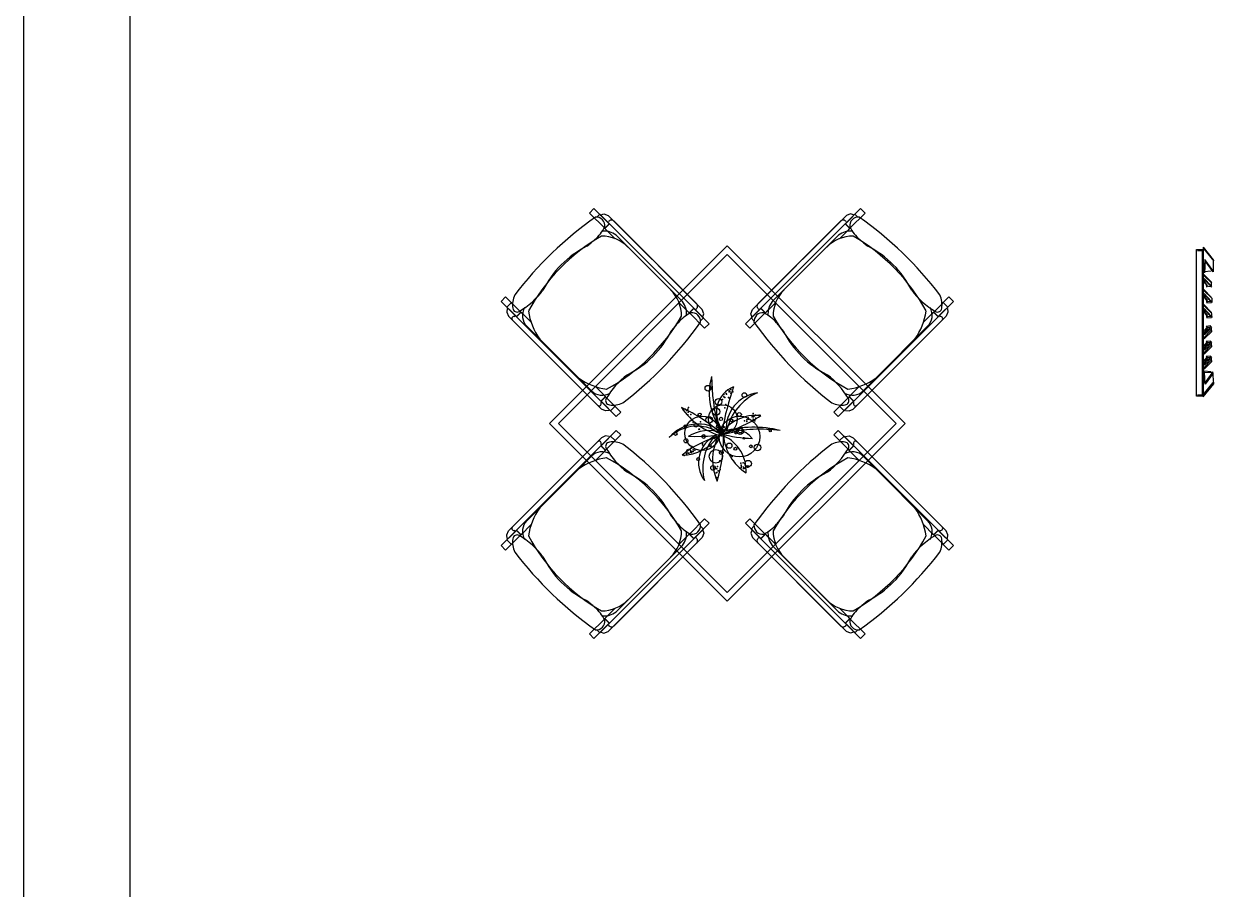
# Model space of a CAD drawing. Header units: inches. Extents: x 5.3 to 47.8, y 15.8 to 40.6.
# Drawn here: x 5.308 to 9.093, y 21.915 to 24.666 of the extents above; entities that cross this region are included whole.
import ezdxf

# ---------------------------------------------------------------- set-up
doc = ezdxf.new("R2010")
doc.units = ezdxf.units.IN
doc.header["$MEASUREMENT"] = 0
doc.layers.add('02', color=2, linetype='Continuous')
doc.layers.add('kadrbm', color=4, linetype='Continuous')

# ---------------------------------------------------------------- blocks, each defined once
blk = doc.blocks.new('kadrbm')
at = {"layer": 'kadrbm', "color": 4}
blk.add_lwpolyline([(0, 0), (0, 24.7972), (21, 24.7972), (21, 0), (0, 0)], close=True, dxfattribs=at)
blk.add_lwpolyline([(20.6631, 0.3257), (20.6631, 24.4603), (0.3369, 24.4603), (0.3369, 0.3257), (20.6631, 0.3257)], dxfattribs=at)

msp = doc.modelspace()

# ---------------------------------------------------------------- linework, layer by layer
at = {"layer": '02'}
for p, q in [((7.1069, 24.0645), (7.1211, 24.0788)), ((7.1211, 24.0788), (7.1696, 24.0303)), ((7.969, 24.0788), (7.9205, 24.0303)), ((7.9832, 24.0645), (7.969, 24.0788)), ((7.1554, 24.0161), (7.1069, 24.0645)), ((7.1394, 24.061), (7.1303, 24.0519)), ((7.4387, 23.7618), (7.1394, 24.061)), ((7.1403, 24.0579), (7.1529, 24.062)), ((7.1529, 24.062), (7.1662, 24.057)), ((7.1662, 24.057), (7.4478, 23.7754)), ((7.4654, 23.7579), (7.1838, 24.0395)), ((7.9507, 24.061), (7.6207, 23.7311)), ((7.6248, 23.7579), (7.9063, 24.0395)), ((7.9239, 24.057), (7.6423, 23.7754)), ((7.9373, 24.062), (7.9239, 24.057)), ((7.9348, 24.0161), (7.9832, 24.0645)), ((7.9498, 24.0579), (7.9373, 24.062)), ((7.9507, 24.061), (7.9598, 24.0519)), ((7.1539, 24.0176), (7.1651, 24.0063)), ((7.1696, 24.0303), (7.1554, 24.0161)), ((7.1557, 24.0158), (7.1702, 24.0303)), ((7.1886, 23.9828), (7.1557, 24.0158)), ((7.1702, 24.0303), (7.4694, 23.7311)), ((7.9015, 23.9828), (7.9345, 24.0158)), ((7.9345, 24.0158), (7.92, 24.0303)), ((7.9205, 24.0303), (7.9348, 24.0161)), ((7.9362, 24.0176), (7.925, 24.0063)), ((7.5451, 23.9605), (6.9797, 23.3952)), ((7.1913, 23.9939), (7.4022, 23.783)), ((8.1102, 23.3955), (7.5451, 23.9605)), ((7.6879, 23.783), (7.8988, 23.9939)), ((7.5451, 23.9323), (7.008, 23.3952)), ((8.0819, 23.3955), (7.5451, 23.9323)), ((9.0374, 23.4821, -0.0908), (9.0374, 23.9483, -0.0908)), ((9.0374, 23.9483, -0.0908), (9.0582, 23.9483, -0.0908)), ((9.0404, 23.9453, -0.0908), (9.0552, 23.9453, -0.0908)), ((9.0552, 23.9453, -0.0908), (9.0552, 23.4851, -0.0908)), ((9.0582, 23.9557, -0.0908), (9.0582, 23.4801, -0.0908)), ((9.0582, 23.9557, -0.0908), (9.0901, 23.9157, -0.0908)), ((9.0582, 23.9556, -0.0908), (9.0901, 23.9157, -0.0908)), ((9.0582, 23.9535, -0.0908), (9.0917, 23.9115, -0.0908)), ((9.0597, 23.9515, -0.0908), (9.0917, 23.9115, -0.0908)), ((9.063, 23.9173, -0.0908), (9.0614, 23.8789, -0.0908)), ((9.0645, 23.9131, -0.0908), (9.0629, 23.8748, -0.0908)), ((9.0885, 23.8821, -0.0908), (9.063, 23.9173, -0.0908)), ((9.0901, 23.878, -0.0908), (9.0645, 23.9131, -0.0908)), ((9.0901, 23.9157, -0.0908), (9.0901, 23.878, -0.0908)), ((9.0598, 23.8694, -0.0908), (9.0838, 23.8454, -0.0908)), ((9.0613, 23.8652, -0.0908), (9.0853, 23.8413, -0.0908)), ((9.0614, 23.8789, -0.0908), (9.0838, 23.8805, -0.0908)), ((9.0838, 23.8326, -0.0908), (9.0614, 23.8566, -0.0908)), ((9.0614, 23.847, -0.0908), (9.071, 23.8358, -0.0908)), ((9.0629, 23.8525, -0.0908), (9.0629, 23.8429, -0.0908)), ((9.0853, 23.8285, -0.0908), (9.0629, 23.8525, -0.0908)), ((9.0598, 23.8215, -0.0908), (9.0838, 23.7975, -0.0908)), ((9.0613, 23.8174, -0.0908), (9.0853, 23.7934, -0.0908)), ((9.0838, 23.7847, -0.0908), (9.0614, 23.8087, -0.0908)), ((9.0629, 23.8429, -0.0908), (9.0725, 23.8317, -0.0908)), ((9.071, 23.8358, -0.0908), (9.0678, 23.8326, -0.0908)), ((9.0678, 23.8326, -0.0908), (9.0822, 23.831, -0.0908)), ((9.0725, 23.8317, -0.0908), (9.0693, 23.8285, -0.0908)), ((9.0838, 23.8454, -0.0908), (9.0838, 23.8326, -0.0908)), ((6.826, 23.7836), (6.8402, 23.7979)), ((6.8745, 23.7352), (6.826, 23.7836)), ((6.8402, 23.7979), (6.8887, 23.7494)), ((6.8584, 23.78), (6.8439, 23.7655)), ((6.8623, 23.7761), (6.8584, 23.78)), ((7.3912, 23.7803), (7.4241, 23.7473)), ((7.699, 23.7803), (7.666, 23.7473)), ((8.2499, 23.7979), (8.2014, 23.7494)), ((8.2156, 23.7352), (8.2641, 23.7836)), ((8.2278, 23.7761), (8.2317, 23.78)), ((8.2317, 23.78), (8.2462, 23.7655)), ((8.2641, 23.7836), (8.2499, 23.7979)), ((9.0598, 23.7736, -0.0908), (9.0838, 23.7496, -0.0908)), ((9.0614, 23.7991, -0.0908), (9.071, 23.7879, -0.0908)), ((9.0629, 23.8046, -0.0908), (9.0629, 23.795, -0.0908)), ((9.0853, 23.7806, -0.0908), (9.0629, 23.8046, -0.0908)), ((9.0629, 23.795, -0.0908), (9.0725, 23.7838, -0.0908)), ((9.071, 23.7879, -0.0908), (9.0678, 23.7847, -0.0908)), ((9.0678, 23.7847, -0.0908), (9.0822, 23.7832, -0.0908)), ((9.0725, 23.7838, -0.0908), (9.0693, 23.7806, -0.0908)), ((9.0693, 23.7806, -0.0908), (9.0837, 23.779, -0.0908)), ((9.0853, 23.7934, -0.0908), (9.0853, 23.7806, -0.0908)), ((6.8452, 23.7611), (6.8436, 23.7494)), ((6.8436, 23.7494), (6.8494, 23.7369)), ((6.8439, 23.7655), (7.1738, 23.4355)), ((6.8494, 23.7369), (7.1327, 23.4536)), ((6.8887, 23.7494), (6.8745, 23.7352)), ((6.8746, 23.7348), (6.8891, 23.7493)), ((6.8939, 23.7445), (6.8855, 23.7529)), ((6.8891, 23.7493), (6.9213, 23.7171)), ((7.4259, 23.7455), (7.4147, 23.7568)), ((7.4241, 23.7473), (7.4387, 23.7618)), ((7.4386, 23.7612), (7.4244, 23.747)), ((7.4244, 23.747), (7.4729, 23.6986)), ((7.4871, 23.7128), (7.4386, 23.7612)), ((7.4704, 23.7445), (7.4654, 23.7579)), ((7.4662, 23.732), (7.4704, 23.7445)), ((7.603, 23.7128), (7.6515, 23.7612)), ((7.6657, 23.747), (7.6172, 23.6986)), ((7.6197, 23.7445), (7.6248, 23.7579)), ((7.6239, 23.732), (7.6197, 23.7445)), ((7.666, 23.7473), (7.6515, 23.7618)), ((7.6515, 23.7612), (7.6657, 23.747)), ((7.6642, 23.7455), (7.6754, 23.7568)), ((7.9163, 23.4355), (8.2155, 23.7348)), ((8.2462, 23.7655), (7.947, 23.4663)), ((8.2407, 23.7369), (7.9575, 23.4536)), ((8.201, 23.7493), (8.1689, 23.7171)), ((8.1962, 23.7445), (8.2046, 23.7529)), ((8.2155, 23.7348), (8.201, 23.7493)), ((8.2014, 23.7494), (8.2156, 23.7352)), ((8.2466, 23.7494), (8.2407, 23.7369)), ((8.2449, 23.7611), (8.2466, 23.7494)), ((9.0613, 23.7695, -0.0908), (9.0853, 23.7455, -0.0908)), ((9.0838, 23.7369, -0.0908), (9.0614, 23.7608, -0.0908)), ((9.0614, 23.7512, -0.0908), (9.071, 23.74, -0.0908)), ((9.0629, 23.7567, -0.0908), (9.0629, 23.7471, -0.0908)), ((9.0853, 23.7327, -0.0908), (9.0629, 23.7567, -0.0908)), ((9.0629, 23.7471, -0.0908), (9.0725, 23.7359, -0.0908)), ((9.071, 23.74, -0.0908), (9.0678, 23.7369, -0.0908)), ((9.0678, 23.7369, -0.0908), (9.0822, 23.7353, -0.0908)), ((9.0725, 23.7359, -0.0908), (9.0693, 23.7327, -0.0908)), ((9.0838, 23.7496, -0.0908), (9.0853, 23.7327, -0.0908)), ((7.1452, 23.4411), (6.8619, 23.7243)), ((6.908, 23.7044), (7.1128, 23.4997)), ((7.4694, 23.7311), (7.4603, 23.722)), ((7.4729, 23.6986), (7.4871, 23.7128)), ((7.6172, 23.6986), (7.603, 23.7128)), ((7.6207, 23.7311), (7.6299, 23.722)), ((7.9449, 23.4411), (8.2282, 23.7243)), ((8.018, 23.5403), (8.1821, 23.7044)), ((9.0838, 23.7049, -0.0908), (9.0614, 23.681, -0.0908)), ((9.0614, 23.6906, -0.0908), (9.071, 23.7017, -0.0908)), ((9.0853, 23.7008, -0.0908), (9.0629, 23.6769, -0.0908)), ((9.0629, 23.6864, -0.0908), (9.0725, 23.6976, -0.0908)), ((9.0678, 23.7049, -0.0908), (9.0822, 23.7065, -0.0908)), ((9.071, 23.7017, -0.0908), (9.0678, 23.7049, -0.0908)), ((9.0693, 23.7327, -0.0908), (9.0837, 23.7311, -0.0908)), ((9.0693, 23.7008, -0.0908), (9.0837, 23.7024, -0.0908)), ((9.0725, 23.6976, -0.0908), (9.0693, 23.7008, -0.0908)), ((9.0853, 23.688, -0.0908), (9.0838, 23.7049, -0.0908)), ((8.1415, 23.6638), (7.9774, 23.4997)), ((9.0598, 23.6682, -0.0908), (9.0838, 23.6922, -0.0908)), ((9.0613, 23.6641, -0.0908), (9.0853, 23.688, -0.0908)), ((9.0629, 23.6769, -0.0908), (9.0629, 23.6864, -0.0908)), ((9.0678, 23.657, -0.0908), (9.0822, 23.6586, -0.0908)), ((9.0598, 23.6203, -0.0908), (9.0838, 23.6443, -0.0908)), ((9.0613, 23.6162, -0.0908), (9.0853, 23.6401, -0.0908)), ((9.0838, 23.657, -0.0908), (9.0614, 23.6331, -0.0908)), ((9.0614, 23.6427, -0.0908), (9.071, 23.6538, -0.0908)), ((9.0853, 23.6529, -0.0908), (9.0629, 23.629, -0.0908)), ((9.0629, 23.6385, -0.0908), (9.0725, 23.6497, -0.0908)), ((9.0629, 23.629, -0.0908), (9.0629, 23.6385, -0.0908)), ((9.071, 23.6538, -0.0908), (9.0678, 23.657, -0.0908)), ((9.0693, 23.6529, -0.0908), (9.0837, 23.6545, -0.0908)), ((9.0725, 23.6497, -0.0908), (9.0693, 23.6529, -0.0908)), ((9.0853, 23.6401, -0.0908), (9.0838, 23.657, -0.0908)), ((9.0598, 23.5724, -0.0908), (9.0838, 23.5964, -0.0908)), ((9.0613, 23.5683, -0.0908), (9.0853, 23.5922, -0.0908)), ((9.0838, 23.6091, -0.0908), (9.0614, 23.5852, -0.0908)), ((9.0614, 23.5948, -0.0908), (9.071, 23.6059, -0.0908)), ((9.0853, 23.605, -0.0908), (9.0629, 23.5811, -0.0908)), ((9.0629, 23.5906, -0.0908), (9.0725, 23.6018, -0.0908)), ((9.0629, 23.5811, -0.0908), (9.0629, 23.5906, -0.0908)), ((9.0678, 23.6091, -0.0908), (9.0822, 23.6107, -0.0908)), ((9.071, 23.6059, -0.0908), (9.0678, 23.6091, -0.0908)), ((9.0693, 23.605, -0.0908), (9.0837, 23.6066, -0.0908)), ((9.0725, 23.6018, -0.0908), (9.0693, 23.605, -0.0908)), ((9.0853, 23.5922, -0.0908), (9.0838, 23.6091, -0.0908)), ((9.063, 23.5245, -0.0908), (9.0614, 23.5628, -0.0908)), ((9.0614, 23.5628, -0.0908), (9.0838, 23.5612, -0.0908)), ((9.0645, 23.5204, -0.0908), (9.0629, 23.5587, -0.0908)), ((9.0629, 23.5587, -0.0908), (9.0853, 23.5571, -0.0908)), ((9.0885, 23.5596, -0.0908), (9.063, 23.5245, -0.0908)), ((9.0901, 23.5555, -0.0908), (9.0645, 23.5204, -0.0908)), ((9.0917, 23.522, -0.0908), (9.0885, 23.5596, -0.0908)), ((7.1576, 23.4808), (7.1255, 23.5129)), ((7.9325, 23.4808), (7.9646, 23.5129)), ((9.0582, 23.4862, -0.0908), (9.0901, 23.5261, -0.0908)), ((9.0582, 23.4801, -0.0908), (9.0917, 23.522, -0.0908)), ((9.0597, 23.4821, -0.0908), (9.0917, 23.522, -0.0908)), ((7.1431, 23.4663), (7.1576, 23.4808)), ((7.1577, 23.4803), (7.1435, 23.4661)), ((7.1528, 23.4856), (7.1612, 23.4772)), ((7.2062, 23.4319), (7.1577, 23.4803)), ((7.8839, 23.4319), (7.9324, 23.4803)), ((7.9373, 23.4856), (7.9289, 23.4772)), ((7.9324, 23.4803), (7.9466, 23.4661)), ((7.947, 23.4663), (7.9325, 23.4808)), ((9.0582, 23.4821, -0.0908), (9.0374, 23.4821, -0.0908)), ((9.0552, 23.4851, -0.0908), (9.0404, 23.4851, -0.0908)), ((7.1435, 23.4661), (7.192, 23.4177)), ((7.1577, 23.4352), (7.1452, 23.4411)), ((7.1694, 23.4369), (7.1577, 23.4352)), ((7.1883, 23.4501), (7.1738, 23.4355)), ((7.1845, 23.4539), (7.1883, 23.4501)), ((7.192, 23.4177), (7.2062, 23.4319)), ((7.8981, 23.4177), (7.8839, 23.4319)), ((7.9466, 23.4661), (7.8981, 23.4177)), ((7.9057, 23.4539), (7.9018, 23.4501)), ((7.9018, 23.4501), (7.9163, 23.4355)), ((7.9207, 23.4369), (7.9324, 23.4352)), ((7.9324, 23.4352), (7.9449, 23.4411)), ((6.9797, 23.3952), (7.5448, 22.8301)), ((7.008, 23.3952), (7.5448, 22.8584)), ((7.5448, 22.8301), (8.1102, 23.3955)), ((7.5448, 22.8584), (8.0819, 23.3955)), ((6.8439, 23.0254), (7.1738, 23.3554)), ((7.1435, 23.3248), (7.192, 23.3733)), ((7.1577, 23.3557), (7.1452, 23.3499)), ((7.2062, 23.359), (7.1577, 23.3106)), ((7.1694, 23.354), (7.1577, 23.3557)), ((7.1883, 23.3409), (7.1738, 23.3554)), ((7.192, 23.3733), (7.2062, 23.359)), ((7.8981, 23.3733), (7.8839, 23.359)), ((7.8839, 23.359), (7.9324, 23.3106)), ((7.9466, 23.3248), (7.8981, 23.3733)), ((7.9018, 23.3409), (7.9163, 23.3554)), ((7.9163, 23.3554), (8.2155, 23.0562)), ((7.9207, 23.354), (7.9324, 23.3557)), ((7.9324, 23.3557), (7.9449, 23.3499)), ((6.8494, 23.0541), (7.1452, 23.3499)), ((7.1431, 23.3247), (7.1576, 23.3101)), ((7.1577, 23.3106), (7.1435, 23.3248)), ((7.1845, 23.337), (7.1883, 23.3409)), ((7.9057, 23.337), (7.9018, 23.3409)), ((7.9324, 23.3106), (7.9466, 23.3248)), ((7.947, 23.3247), (7.9325, 23.3101)), ((7.9449, 23.3499), (8.2282, 23.0666)), ((8.2462, 23.0254), (7.947, 23.3247)), ((8.2407, 23.0541), (7.9575, 23.3373)), ((6.9487, 23.1271), (7.1128, 23.2913)), ((7.1576, 23.3101), (7.1255, 23.278)), ((7.1528, 23.3053), (7.1612, 23.3138)), ((7.9373, 23.3053), (7.9289, 23.3138)), ((7.9325, 23.3101), (7.9646, 23.278)), ((8.1415, 23.1271), (7.9774, 23.2913)), ((7.0721, 23.2506), (6.908, 23.0865)), ((8.018, 23.2506), (8.1821, 23.0865)), ((7.4244, 23.0439), (7.4729, 23.0924)), ((7.4729, 23.0924), (7.4871, 23.0781)), ((7.6172, 23.0924), (7.603, 23.0781)), ((7.6657, 23.0439), (7.6172, 23.0924)), ((6.8745, 23.0557), (6.826, 23.0073)), ((6.8436, 23.0415), (6.8494, 23.0541)), ((6.8887, 23.0415), (6.8745, 23.0557)), ((6.8746, 23.0562), (6.8891, 23.0416)), ((6.8891, 23.0416), (6.9213, 23.0738)), ((7.1702, 22.7606), (7.4694, 23.0598)), ((7.4871, 23.0781), (7.4386, 23.0297)), ((7.4694, 23.0598), (7.4603, 23.0689)), ((7.4662, 23.0589), (7.4704, 23.0464)), ((7.603, 23.0781), (7.6515, 23.0297)), ((7.6239, 23.0589), (7.6197, 23.0464)), ((7.6207, 23.0598), (7.6299, 23.0689)), ((7.9507, 22.7299), (7.6207, 23.0598)), ((8.201, 23.0416), (8.1689, 23.0738)), ((8.2155, 23.0562), (8.201, 23.0416)), ((8.2014, 23.0415), (8.2156, 23.0557)), ((8.2156, 23.0557), (8.2641, 23.0073)), ((8.2466, 23.0415), (8.2407, 23.0541)), ((6.8402, 22.9931), (6.8887, 23.0415)), ((6.8452, 23.0298), (6.8436, 23.0415)), ((6.8584, 23.0109), (6.8439, 23.0254)), ((6.8623, 23.0148), (6.8584, 23.0109)), ((6.8939, 23.0465), (6.8855, 23.038)), ((7.4387, 23.0291), (7.1394, 22.7299)), ((7.1662, 22.7339), (7.4478, 23.0155)), ((7.4654, 23.033), (7.1838, 22.7514)), ((7.3912, 23.0106), (7.4241, 23.0436)), ((7.4259, 23.0454), (7.4147, 23.0341)), ((7.4241, 23.0436), (7.4387, 23.0291)), ((7.4386, 23.0297), (7.4244, 23.0439)), ((7.4704, 23.0464), (7.4654, 23.033)), ((7.6197, 23.0464), (7.6248, 23.033)), ((7.6248, 23.033), (7.9063, 22.7514)), ((7.9239, 22.7339), (7.6423, 23.0155)), ((7.6515, 23.0297), (7.6657, 23.0439)), ((7.666, 23.0436), (7.6515, 23.0291)), ((7.6642, 23.0454), (7.6754, 23.0341)), ((7.699, 23.0106), (7.666, 23.0436)), ((8.1962, 23.0465), (8.2046, 23.038)), ((8.2499, 22.9931), (8.2014, 23.0415)), ((8.2278, 23.0148), (8.2317, 23.0109)), ((8.2317, 23.0109), (8.2462, 23.0254)), ((8.2449, 23.0298), (8.2466, 23.0415)), ((6.826, 23.0073), (6.8402, 22.9931)), ((7.1913, 22.7971), (7.4022, 23.0079)), ((7.6879, 23.0079), (7.8612, 22.8347)), ((8.2641, 23.0073), (8.2499, 22.9931)), ((7.8988, 22.7971), (7.7255, 22.9703)), ((7.1886, 22.8081), (7.1557, 22.7751)), ((7.9015, 22.8081), (7.9345, 22.7751)), ((7.1554, 22.7748), (7.1069, 22.7264)), ((7.1211, 22.7122), (7.1696, 22.7606)), ((7.1539, 22.7733), (7.1651, 22.7846)), ((7.1696, 22.7606), (7.1554, 22.7748)), ((7.1557, 22.7751), (7.1702, 22.7606)), ((7.9345, 22.7751), (7.92, 22.7606)), ((7.9205, 22.7606), (7.9348, 22.7748)), ((7.969, 22.7122), (7.9205, 22.7606)), ((7.9362, 22.7733), (7.925, 22.7846)), ((7.9348, 22.7748), (7.9832, 22.7264)), ((7.1069, 22.7264), (7.1211, 22.7122)), ((7.1394, 22.7299), (7.1303, 22.739)), ((7.1403, 22.7331), (7.1529, 22.7289)), ((7.1529, 22.7289), (7.1662, 22.7339)), ((7.9373, 22.7289), (7.9239, 22.7339)), ((7.9498, 22.7331), (7.9373, 22.7289)), ((7.9507, 22.7299), (7.9598, 22.739)), ((7.9832, 22.7264), (7.969, 22.7122))]:
    msp.add_line(p, q, dxfattribs=at)
for centre, radius in [((7.4837, 23.5075), 0.00925), ((7.5172, 23.464), 0.0106), ((7.5994, 23.4857), 0.00731), ((7.5309, 23.4089), 0.0459), ((7.5096, 23.433), 0.0118), ((7.4652, 23.3642), 0.0549), ((7.4453, 23.3898), 0.00585), ((7.4572, 23.4238), 0.00462), ((7.4871, 23.4073), 0.0103), ((7.5841, 23.3538), 0.0647), ((7.525, 23.4102), 0.00527), ((7.5588, 23.4055), 0.00438), ((7.5831, 23.4239), 0.00603), ((7.3806, 23.3623), 0.00462), ((7.4117, 23.3871), 0.00413), ((7.456, 23.377), 0.00146), ((7.4699, 23.3541), 0.00585), ((7.5066, 23.351), 0.00527), ((7.5156, 23.3864), 0.00527), ((7.5205, 23.3734), 0.00603), ((7.5347, 23.3842), 0.00146), ((7.572, 23.365), 0.00292), ((7.5864, 23.3714), 0.0106), ((7.5863, 23.3729), 0.00745), ((7.6817, 23.3725), 0.00327), ((7.4134, 23.3404), 0.00654), ((7.4331, 23.3206), 0.00292), ((7.49, 23.3241), 0.00327), ((7.5515, 23.3248), 0.00827), ((7.5708, 23.3153), 0.00462), ((7.5975, 23.3484), 0.00292), ((7.6203, 23.3229), 0.00438), ((7.6409, 23.3192), 0.0103), ((7.4219, 23.307), 0.00654), ((7.4524, 23.2824), 0.00462), ((7.5088, 23.2911), 0.0213), ((7.5259, 23.3034), 0.00603), ((7.4998, 23.2543), 0.00731), ((7.6115, 23.2678), 0.0103), ((7.6098, 23.2583), 0.00327)]:
    msp.add_circle(centre, radius, dxfattribs=at)
for centre, radius, start, end in [((7.8236, 23.0713), 1.2036, 125.4428, 142.475), ((7.1283, 24.0246), 0.0274, 351.5926, 95.5418), ((7.1765, 24.0322), 0.0102, 45, 157.6466), ((7.9136, 24.0322), 0.0102, 22.3534, 135), ((7.9618, 24.0246), 0.0274, 84.4582, 188.4074), ((7.2665, 23.0713), 1.2036, 37.525, 54.5572), ((7.0307, 24.0848), 0.1403, 311.7673, 332.7755), ((7.1542, 23.9496), 0.0578, 50.0101, 97.8672), ((7.9359, 23.9496), 0.0578, 82.1328, 129.9899), ((8.0595, 24.0848), 0.1403, 207.2245, 228.2327), ((7.4522, 23.4598), 0.614, 120.0256, 151.4618), ((6.844, 24.2938), 0.4205, 307.1832, 311.7673), ((7.1442, 23.8715), 0.1198, 45, 89.6328), ((7.9459, 23.8715), 0.1198, 90.3672, 135), ((7.6379, 23.4598), 0.614, 28.5382, 59.9744), ((8.2461, 24.2938), 0.4205, 228.2327, 232.8168), ((7.242, 23.6751), 0.318, 116.8955, 153.1045), ((7.8481, 23.6751), 0.318, 26.8955, 63.1045), ((6.7553, 23.9699), 0.253, 300.4594, 323.3887), ((7.2799, 23.7358), 0.1198, 0.3672, 45), ((7.8103, 23.7358), 0.1198, 135, 179.6328), ((8.3348, 23.9699), 0.253, 216.6113, 239.5406), ((6.9392, 23.7726), 0.077, 155.5733, 188.1387), ((7.3579, 23.7459), 0.0578, 352.1327, 39.9899), ((7.4406, 23.7682), 0.0102, 292.3534, 45), ((7.6495, 23.7682), 0.0102, 135, 247.6466), ((7.7322, 23.7459), 0.0578, 140.0101, 187.8673), ((8.1509, 23.7726), 0.077, 351.8613, 24.4267), ((6.8666, 23.729), 0.00656, 55.3836, 225), ((6.8766, 23.7636), 0.0138, 188.1387, 300.4594), ((6.9427, 23.7391), 0.0491, 149.5835, 225), ((7.1108, 23.7807), 0.1999, 187.9436, 215.8071), ((6.8681, 24.0439), 0.614, 298.5382, 329.9744), ((7.4931, 23.6223), 0.1403, 117.2245, 138.2327), ((7.4329, 23.72), 0.0274, 354.4582, 98.4074), ((7.6572, 23.72), 0.0274, 81.5926, 185.5418), ((7.597, 23.6223), 0.1403, 41.7673, 62.7755), ((8.222, 24.0439), 0.614, 210.0256, 241.4618), ((7.9794, 23.7807), 0.1999, 324.1929, 352.0564), ((8.1474, 23.7391), 0.0491, 315, 30.4165), ((8.2135, 23.7636), 0.0138, 239.5406, 351.8613), ((8.2235, 23.729), 0.00656, 315, 124.6164), ((6.4797, 24.4153), 1.2036, 307.525, 324.5572), ((7.7021, 23.4357), 0.4205, 138.2327, 142.8168), ((8.6105, 24.4153), 1.2036, 215.4428, 232.475), ((7.388, 23.4357), 0.4205, 37.1832, 41.7673), ((7.0834, 23.8337), 0.318, 296.8955, 333.1045), ((8.0067, 23.8337), 0.318, 206.8955, 243.1045), ((7.3782, 23.347), 0.253, 126.6113, 149.5406), ((7.6804, 23.4907), 0.1929, 163.6214, 220.602), ((8.1872, 23.5504), 0.6919, 180.4359, 193.955), ((7.7119, 23.347), 0.253, 30.4594, 53.3887), ((7.1891, 23.7024), 0.1999, 234.1929, 262.0564), ((7.5991, 23.4305), 0.0887, 112.426, 218.5183), ((8.4259, 23.2119), 0.9116, 160.748, 169.8284), ((7.9011, 23.7024), 0.1999, 277.9436, 305.8071), ((7.1475, 23.5344), 0.0491, 225, 300.4165), ((7.172, 23.4683), 0.0138, 149.5406, 261.8613), ((7.6583, 23.3772), 0.1174, 98.6688, 182.9055), ((7.7121, 23.3358), 0.1729, 114.4143, 166.639), ((7.9427, 23.5344), 0.0491, 239.5835, 315), ((7.9182, 23.4683), 0.0138, 278.1387, 30.4594), ((7.1373, 23.4582), 0.00656, 225, 34.6164), ((7.1809, 23.5309), 0.077, 261.8613, 294.4267), ((7.5808, 23.5673), 0.218, 213.6265, 255.6907), ((7.16, 22.9412), 0.5592, 49.0293, 64.6625), ((7.9092, 23.5309), 0.077, 245.5733, 278.1387), ((7.9528, 23.4582), 0.00656, 145.3836, 315), ((7.4529, 23.2725), 0.1213, 51.7727, 140.0347), ((7.3652, 23.875), 0.5374, 286.6888, 302.2549), ((7.6367, 23.2876), 0.1338, 83.4343, 148.5473), ((7.4493, 23.2589), 0.128, 63.0223, 134.1318), ((7.4851, 23.2535), 0.1194, 68.8952, 122.9177), ((7.449, 23.8503), 0.4958, 266.8385, 285.5624), ((7.5507, 23.2706), 0.097, 115.2385, 215.8575), ((7.6281, 23.2529), 0.1609, 137.6438, 194.0772), ((7.657, 23.2799), 0.159, 141.8082, 205.156), ((7.0697, 23.3464), 0.4631, 343.1748, 2.677), ((7.5236, 23.349), 0.00867, 56.3401, 141.9873), ((7.525, 23.3674), 0.0043, 133.2138, 253.5098), ((7.6302, 23.7228), 0.3749, 253.5098, 269.2535), ((7.5275, 23.3584), 0.0024, 255.6907, 341.4936), ((7.566, 23.3041), 0.0728, 36.7121, 118.8261), ((7.6294, 23.042), 0.3416, 75.7252, 106.5157), ((7.6903, 23.3716), 0.1582, 185.0081, 237.186), ((7.4863, 23.2465), 0.1186, 356.213, 66.0999), ((7.6469, 22.825), 0.5521, 83.053, 101.0346), ((7.1373, 23.3327), 0.00656, 325.3836, 135), ((7.172, 23.3227), 0.0138, 98.1387, 210.4594), ((7.1809, 23.26), 0.077, 65.5733, 98.1387), ((6.4797, 22.3756), 1.2036, 35.4428, 52.475), ((7.589, 23.0716), 0.2912, 103.7749, 130.0083), ((7.3978, 23.4428), 0.1483, 271.5386, 323.3321), ((8.6105, 22.3756), 1.2036, 127.525, 144.5572), ((7.9092, 23.26), 0.077, 81.8613, 114.4267), ((7.9182, 23.3227), 0.0138, 329.5406, 81.8613), ((7.9528, 23.3327), 0.00656, 45, 214.6164), ((7.1891, 23.0885), 0.1999, 97.9436, 125.8071), ((7.1475, 23.2566), 0.0491, 59.5835, 135), ((7.3782, 23.4439), 0.253, 210.4594, 233.3887), ((6.8681, 22.7471), 0.614, 30.0256, 61.4618), ((8.222, 22.7471), 0.614, 118.5382, 149.9744), ((7.7119, 23.4439), 0.253, 306.6113, 329.5406), ((7.9427, 23.2566), 0.0491, 45, 120.4165), ((7.9011, 23.0885), 0.1999, 54.1929, 82.0564), ((7.0834, 22.9572), 0.318, 26.8955, 63.1045), ((8.0067, 22.9572), 0.318, 116.8955, 153.1045), ((7.1108, 23.0102), 0.1999, 144.1929, 172.0564), ((7.7021, 23.3552), 0.4205, 217.1832, 221.7673), ((7.388, 23.3552), 0.4205, 318.2327, 322.8168), ((7.9794, 23.0102), 0.1999, 7.9436, 35.8071), ((6.8666, 23.062), 0.00656, 135, 304.6164), ((6.9427, 23.0518), 0.0491, 135, 210.4165), ((7.2799, 23.0551), 0.1198, 315, 359.6328), ((7.4931, 23.1686), 0.1403, 221.7673, 242.7755), ((7.3579, 23.0451), 0.0578, 320.0101, 7.8673), ((7.4329, 23.0709), 0.0274, 261.5926, 5.5418), ((7.6572, 23.0709), 0.0274, 174.4582, 278.4074), ((7.597, 23.1686), 0.1403, 297.2245, 318.2327), ((7.7322, 23.0451), 0.0578, 172.1327, 219.9899), ((7.8103, 23.0551), 0.1198, 180.3672, 225), ((8.1474, 23.0518), 0.0491, 329.5835, 45), ((8.2235, 23.062), 0.00656, 235.3836, 45), ((6.9392, 23.0183), 0.077, 171.8613, 204.4267), ((6.8766, 23.0273), 0.0138, 59.5406, 171.8613), ((6.7553, 22.8211), 0.253, 36.6113, 59.5406), ((7.4522, 23.3312), 0.614, 208.5382, 239.9744), ((7.4406, 23.0227), 0.0102, 315, 67.6466), ((7.6495, 23.0227), 0.0102, 112.3534, 225), ((7.6379, 23.3312), 0.614, 300.0256, 331.4618), ((8.3348, 22.8211), 0.253, 120.4594, 143.3887), ((8.2135, 23.0273), 0.0138, 8.1387, 120.4594), ((8.1509, 23.0183), 0.077, 335.5733, 8.1387), ((7.8236, 23.7196), 1.2036, 217.525, 234.5572), ((7.2665, 23.7196), 1.2036, 305.4428, 322.475), ((7.242, 23.1158), 0.318, 206.8955, 243.1045), ((7.8481, 23.1158), 0.318, 296.8955, 333.1045), ((6.844, 22.4972), 0.4205, 48.2327, 52.8168), ((7.1442, 22.9194), 0.1198, 270.3672, 315), ((7.9459, 22.9194), 0.1198, 225, 269.6328), ((8.2461, 22.4972), 0.4205, 127.1832, 131.7673), ((7.0307, 22.7061), 0.1403, 27.2245, 48.2327), ((7.1542, 22.8413), 0.0578, 262.1328, 309.9899), ((7.9359, 22.8413), 0.0578, 230.0101, 277.8672), ((8.0595, 22.7061), 0.1403, 131.7673, 152.7755), ((7.1283, 22.7663), 0.0274, 264.4582, 8.4074), ((7.1765, 22.7587), 0.0102, 202.3534, 315), ((7.9136, 22.7587), 0.0102, 225, 337.6466), ((7.9618, 22.7663), 0.0274, 171.5926, 275.5418)]:
    msp.add_arc(centre, radius, start, end, dxfattribs=at)
for p in [(7.5227, 23.4744), (7.5301, 23.4718), (7.5339, 23.488), (7.5342, 23.4807), (7.5372, 23.4779), (7.5411, 23.4912), (7.5427, 23.4883), (7.5489, 23.4783), (7.5504, 23.4769), (7.5511, 23.4988), (7.5512, 23.4959), (7.5526, 23.4974), (7.5558, 23.4917), (7.5568, 23.5034), (7.5629, 23.4963), (7.4068, 23.4425), (7.4112, 23.4412), (7.4158, 23.437), (7.42, 23.4415), (7.4204, 23.4313), (7.4213, 23.4459), (7.519, 23.4553), (7.5369, 23.4457), (7.5409, 23.4561), (7.4192, 23.4225), (7.4294, 23.4243), (7.4361, 23.3997), (7.4595, 23.4005), (7.5904, 23.4242), (7.5999, 23.4041), (7.6071, 23.4072), (7.6073, 23.4014), (7.6112, 23.4132), (7.6113, 23.4103), (7.6129, 23.4089), (7.6243, 23.4166), (7.6256, 23.4196), (7.6269, 23.4269), (7.6275, 23.4094), (7.6287, 23.4168), (7.6315, 23.4198), (7.6321, 23.4037), (7.6344, 23.4214), (7.6361, 23.4127), (7.6461, 23.4218), (7.412, 23.3798), (7.5831, 23.3815), (7.4663, 23.332), (7.4665, 23.3276), (7.4696, 23.3234), (7.4907, 23.3461), (7.4077, 23.2934), (7.4148, 23.2995), (7.4221, 23.3012), (7.4307, 23.3059), (7.4308, 23.303), (7.4363, 23.3119), (7.4365, 23.3061), (7.4422, 23.3107), (7.56, 23.29), (7.5027, 23.2558), (7.5029, 23.25), (7.5116, 23.2518), (7.5143, 23.2592), (7.5163, 23.2446), (7.521, 23.2769), (7.522, 23.2492), (7.5649, 23.277), (7.5886, 23.2691), (7.5888, 23.2633), (7.5891, 23.256), (7.5904, 23.2589), (7.5958, 23.2708), (7.5964, 23.2562), (7.5965, 23.2519), (7.598, 23.2519), (7.6008, 23.2535), (7.5092, 23.2385), (7.5112, 23.224), (7.5121, 23.2401)]:
    msp.add_point(p, dxfattribs=at)

# ---------------------------------------------------------------- block references
at = {"layer": 'kadrbm'}
msp.add_blockref('kadrbm', (5.3081, 15.7779), dxfattribs=at)

doc.saveas('drawing.dxf')
